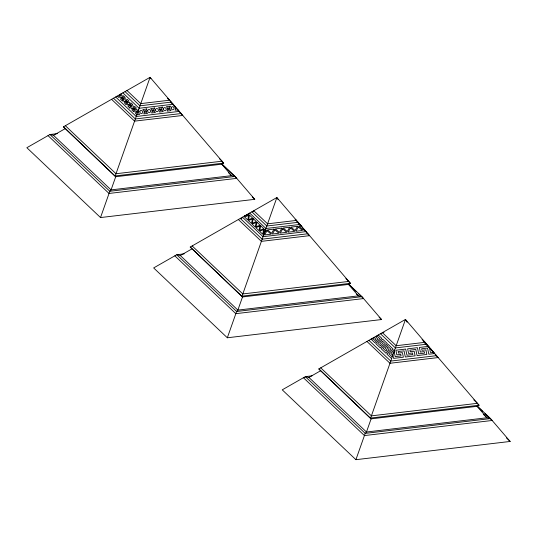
<?xml version="1.0" encoding="UTF-8"?>
<svg xmlns="http://www.w3.org/2000/svg" width="537" height="537" viewBox="0 0 537 537"><rect width="100%" height="100%" fill="white"/><g stroke="black" fill="none" stroke-linecap="round" stroke-linejoin="round"><path stroke-width="0.81" d="M244.865 215.814L248.893 214.518L248.235 213.894M57.425 133.632L49.954 134.519L26.85 147.715L100.52 217.559L109.81 191.266L111.072 189.89L115.717 176.74L63.433 126.819L150.065 77.315L223.681 163.107L221.754 164.208L115.717 176.74L63.433 126.819M184.225 253.847L176.754 254.733L153.656 267.929L227.326 337.773L236.616 311.48L237.871 310.104L242.516 296.954L190.232 247.033L276.87 197.535L350.48 283.321L348.553 284.422L242.516 296.954L190.232 247.033M311.984 375.853L305.345 376.638L282.24 389.842L355.91 459.685L365.2 433.386L366.462 432.01L371.107 418.867L318.824 368.939L405.462 319.441L479.071 405.227L477.145 406.328L371.107 418.867L318.824 368.939M405.462 319.441L370.624 418.048L479.071 405.227L477.265 403.515M172.417 103.822L170.961 102.413M176.599 108.561L174.203 105.836A3.195 2.833 56.8 0 1 175.116 110.179L178.083 109.964L177.096 109.031M303.519 228.587L302.915 229.628L298.841 226.171L301.203 225.889M304.244 229.433L303.727 230.313L304.882 230.178L302.828 228.232M373.544 338.156L374.081 337.437M374.175 337.317L375.873 339.297L374.866 340.532L372.49 338.276M100.52 217.559L254.76 199.328L235.125 176.451L109.81 191.266L49.954 134.519L53.512 135.324L65.064 128.726M227.326 337.773L381.559 319.542L361.931 296.666L236.616 311.48L176.754 254.733L180.318 255.538L191.87 248.94M355.91 459.685L510.15 441.448L490.523 418.571L365.2 433.386L305.345 376.638L308.909 377.444L320.461 370.845M244.53 216.008L248.336 214.209M263.774 234.588L263.311 234.776L263.613 235.058M171.33 102.097L140.003 105.802L125.04 91.619M253.491 211.638L251.84 211.833L266.808 226.017L298.136 222.318L295.142 219.479M241.952 218.237L240.287 218.431L262.163 239.166L307.949 233.756L304.915 230.876M384.009 332.443L382.357 332.638L396.172 345.734L425.089 342.317L422.089 339.471M381.901 333.564L380.431 333.739L395.393 347.929L426.727 344.224L423.136 340.82M372.678 338.907L371.047 339.102L374.786 342.653L377.826 338.948L375.954 337.176L376.967 335.94L379.773 338.599L375.719 343.539L380.397 347.969L383.438 344.264L381.565 342.492L382.579 341.257L385.385 343.922L381.33 348.855L386.009 353.292L389.05 349.587L387.177 347.815L388.191 346.58L390.996 349.238L386.942 354.178L391.621 358.609M305.076 377.545L303.418 377.739L364.428 435.581L492.154 420.478L484.931 413.631M167.893 98.486L169.699 100.191L140.775 103.614L126.967 90.518M295.296 219.271L296.498 220.412L267.58 223.828L253.766 210.732M167.739 98.694L170.135 100.963M170.766 101.963L173.176 104.245L139.13 108.266L122.872 92.854M296.968 221.606L299.975 224.459L265.936 228.487L249.678 213.068M424.881 342.875L427.479 345.821M298.062 222.909L301.176 225.869M424.787 343.049L425.908 344.116M429.795 347.801L428.714 346.774L430.077 348.526M431.016 349.231L430.446 348.681L434.702 353.521L428.828 354.212L427.533 348.063L421.659 348.761L421.981 350.299L425.895 349.835L426.868 354.447L417.074 355.601L415.786 349.453L409.912 350.151L410.234 351.688L414.148 351.225L415.121 355.83L405.328 356.991L404.039 350.842L398.159 351.54L398.488 353.077L402.401 352.614L403.368 357.219L393.581 358.38L392.876 355.051M177.492 109.676L179.304 111.394L136.23 116.489L115.656 96.982M304.922 230.487L306.11 231.608L263.029 236.703L242.456 217.196M179.324 111.81L181.15 113.542L135.358 118.952L113.488 98.217M432.285 351.628L434.111 353.359M435.326 354.507L436.541 355.662L390.748 361.072L368.879 340.344M180.962 113.723L182.781 115.448L134.586 121.14L111.562 99.318M307.164 233.36L309.587 235.662L261.385 241.355L238.368 219.532M435.145 354.695L438.179 357.568L389.976 363.267L366.952 341.438M219.633 158.912L222.043 161.201L116.005 173.733L65.353 125.718M345.828 278.555L348.842 281.415L242.805 293.947L192.159 245.933M473.815 399.89L477.433 403.321L371.396 415.86L320.75 367.838M221.271 160.818L223.681 163.107L115.227 175.928L150.065 77.315L150.897 78.717M347.466 280.468L350.48 283.321L242.033 296.142L276.87 197.535L278.119 199.63M221.257 163.302L235.125 176.451L231.568 175.646L111.072 189.89L53.512 135.324M348.667 284.086L361.931 296.666L358.367 295.86L237.871 310.104L180.318 255.538M477.259 405.999L490.523 418.571L486.958 417.766L366.462 432.01L308.909 377.444M222.311 164.651L225.923 168.081M227.124 169.222L236.763 178.358L109.038 193.454L48.028 135.619M348.506 284.295L356.34 291.719M358.75 294.001L363.569 298.572L235.837 313.668L174.834 255.834M477.098 406.207L482.521 411.342M228.54 172.773L231.568 175.646L221.754 164.208M356.555 294.135L358.367 295.86L348.553 284.422M483.327 414.322L486.958 417.766L477.145 406.328M252.323 197.019L254.76 199.328M379.122 317.233L381.559 319.542M506.498 437.991L510.15 441.448M378.263 334.981L381.72 338.25L377.672 343.19L380.478 345.848L381.485 344.613L379.619 342.841L382.653 339.136L387.331 343.573L383.284 348.506L386.09 351.171L387.096 349.936L385.23 348.164L388.264 344.459L392.943 348.889L388.895 353.829L391.701 356.487L392.708 355.252L390.842 353.48L393.876 349.782L394.527 350.392M393.943 352.037L392.789 353.131L393.366 353.682M117.1 96.157L118.59 97.378A3.195 1.886 -52.8 0 1 121.449 93.888L121.61 93.713A3.195 1.175 -17.5 0 0 120.932 94.069M173.72 105.165L175.559 107.366L174.317 106.131M298.324 223.332L300.733 226.064M174.122 106.078L174.666 106.709M430.164 348.949L426.982 344.868L428.566 346.372L419.377 347.452L420.343 352.064L424.264 351.601L424.586 353.138L418.712 353.836L417.417 347.687L407.63 348.842L408.597 353.453L412.517 352.99L412.839 354.527L406.965 355.219L405.67 349.077L395.883 350.231L396.85 354.843L400.763 354.38L401.085 355.917L395.212 356.608L394.138 351.487M172.531 104.037L172.773 104.4M405.878 320.139L407.12 322.234M301.901 226.701L302.318 227.748M432.043 350.419L433.473 352.091L430.459 352.447L429.385 347.325M119.825 95.19A3.195 1.175 -17.5 0 1 120.382 94.445M122.329 100.929L120.53 99.217A3.195 1.886 -52.8 0 0 123.389 95.727L125.195 97.432A3.195 1.886 -52.8 0 0 122.329 100.929M126.067 104.473L124.269 102.768A3.195 1.886 -52.8 0 0 127.135 99.278L128.934 100.983A3.195 1.886 -52.8 0 0 126.067 104.473M129.813 108.018L128.007 106.313A3.195 1.886 -52.8 0 0 130.874 102.822L132.673 104.527A3.195 1.886 -52.8 0 0 129.813 108.018M133.552 111.568L131.753 109.857A3.195 1.886 -52.8 0 0 134.612 106.366L136.411 108.078A3.195 1.886 -52.8 0 0 133.552 111.568M138.365 109.736L138.358 109.917A3.195 1.886 -52.8 0 1 135.492 113.408L136.807 114.844L139.721 114.361A3.195 2.833 56.8 0 1 138.808 110.018L138.365 109.736M248.698 215.431L247.725 219.995L244.61 217.042L248.698 215.431M249.517 215.109L248.544 219.673L252.632 218.069L249.517 215.109M252.437 218.982L251.464 223.54L248.349 220.586L252.437 218.982M253.256 218.66L252.283 223.224L256.371 221.613L253.256 218.66M256.176 222.526L255.209 227.091L252.088 224.13L256.176 222.526M256.995 222.204L256.028 226.768L260.116 225.157L256.995 222.204M259.921 226.07L258.948 230.635L255.834 227.681L259.921 226.07M260.74 225.748L259.767 230.313L263.855 228.708L260.74 225.748M263.66 229.621L262.687 234.186L259.572 231.225L263.66 229.621M264.479 229.299L263.506 233.863L264.123 233.622L266.211 230.024L265.352 230.125L264.479 229.299M267.023 230.715L264.566 234.944L271.091 234.172L267.023 230.715M274.038 229.098L271.588 233.327L267.513 229.87L274.038 229.098M274.857 229.789L272.4 234.018L278.925 233.246L274.857 229.789M281.871 228.178L279.415 232.4L275.347 228.943L281.871 228.178M282.684 228.863L280.233 233.092L286.758 232.32L282.684 228.863M289.705 227.252L287.248 231.474L283.18 228.024L289.705 227.252M290.517 227.943L288.06 232.165L294.591 231.393L290.517 227.943M297.538 226.325L295.082 230.548L291.007 227.097L297.538 226.325M298.35 227.017L295.894 231.239L302.425 230.467L298.35 227.017M146.769 108.944L146.641 109.092A3.195 2.833 56.8 0 0 147.554 113.435L143.782 113.884A3.195 2.833 56.8 0 0 142.869 109.535L146.769 108.944M154.602 108.018L154.468 108.165A3.195 2.833 56.8 0 0 155.388 112.515L151.615 112.958A3.195 2.833 56.8 0 0 150.702 108.608L154.602 108.018M162.436 107.091L162.302 107.239A3.195 2.833 56.8 0 0 163.214 111.589L159.449 112.032A3.195 2.833 56.8 0 0 158.536 107.689L162.436 107.091M170.269 106.165L170.135 106.313A3.195 2.833 56.8 0 0 171.048 110.662L167.282 111.105A3.195 2.833 56.8 0 0 166.369 106.762L170.269 106.165M132.303 108.373A1.598 0.94 -52.8 0 0 133.223 105.957A1.598 0.94 -52.8 0 0 131.115 107.246A1.598 0.94 -52.8 0 0 132.303 108.373M124.819 101.278A1.598 0.94 -52.8 0 0 125.745 98.868A1.598 0.94 -52.8 0 0 123.631 100.157A1.598 0.94 -52.8 0 0 124.819 101.278M126.645 102.466A0.799 0.47 -52.8 0 0 127.108 101.258A0.799 0.47 -52.8 0 0 126.054 101.902A0.799 0.47 -52.8 0 0 126.645 102.466M130.384 106.011A0.799 0.47 -52.8 0 0 130.847 104.802A0.799 0.47 -52.8 0 0 129.793 105.447A0.799 0.47 -52.8 0 0 130.384 106.011M128.558 104.829A1.598 0.94 -52.8 0 0 129.484 102.413A1.598 0.94 -52.8 0 0 127.37 103.701A1.598 0.94 -52.8 0 0 128.558 104.829M122.906 98.915A0.799 0.47 -52.8 0 0 123.369 97.707A0.799 0.47 -52.8 0 0 122.308 98.352A0.799 0.47 -52.8 0 0 122.906 98.915M136.042 111.924A1.598 0.94 -52.8 0 0 136.969 109.508A1.598 0.94 -52.8 0 0 134.854 110.797A1.598 0.94 -52.8 0 0 136.042 111.924M121.08 97.734A1.598 0.94 -52.8 0 0 122 95.317A1.598 0.94 -52.8 0 0 119.892 96.606A1.598 0.94 -52.8 0 0 121.08 97.734M134.129 109.555A0.799 0.47 -52.8 0 0 134.592 108.353A0.799 0.47 -52.8 0 0 133.532 108.998A0.799 0.47 -52.8 0 0 134.129 109.555M139.821 111.716A1.598 1.416 56.8 0 0 141.976 113.388A1.598 1.416 56.8 0 0 142.083 110.743A1.598 1.416 56.8 0 0 139.821 111.716M144.473 111.374A0.799 0.705 56.8 0 0 145.554 112.206A0.799 0.705 56.8 0 0 145.608 110.884A0.799 0.705 56.8 0 0 144.473 111.374M163.322 108.937A1.598 1.416 56.8 0 0 165.477 110.615A1.598 1.416 56.8 0 0 165.577 107.964A1.598 1.416 56.8 0 0 163.322 108.937M147.655 110.79A1.598 1.416 56.8 0 0 149.81 112.468A1.598 1.416 56.8 0 0 149.917 109.817A1.598 1.416 56.8 0 0 147.655 110.79M160.14 109.521A0.799 0.705 56.8 0 0 161.221 110.354A0.799 0.705 56.8 0 0 161.268 109.031A0.799 0.705 56.8 0 0 160.14 109.521M167.974 108.595A0.799 0.705 56.8 0 0 169.048 109.427A0.799 0.705 56.8 0 0 169.101 108.105A0.799 0.705 56.8 0 0 167.974 108.595M155.488 109.863A1.598 1.416 56.8 0 0 157.643 111.542A1.598 1.416 56.8 0 0 157.75 108.89A1.598 1.416 56.8 0 0 155.488 109.863M171.155 108.011A1.598 1.416 56.8 0 0 173.31 109.689A1.598 1.416 56.8 0 0 173.411 107.038A1.598 1.416 56.8 0 0 171.155 108.011M152.307 110.447A0.799 0.705 56.8 0 0 153.387 111.28A0.799 0.705 56.8 0 0 153.434 109.957A0.799 0.705 56.8 0 0 152.307 110.447"/></g></svg>
